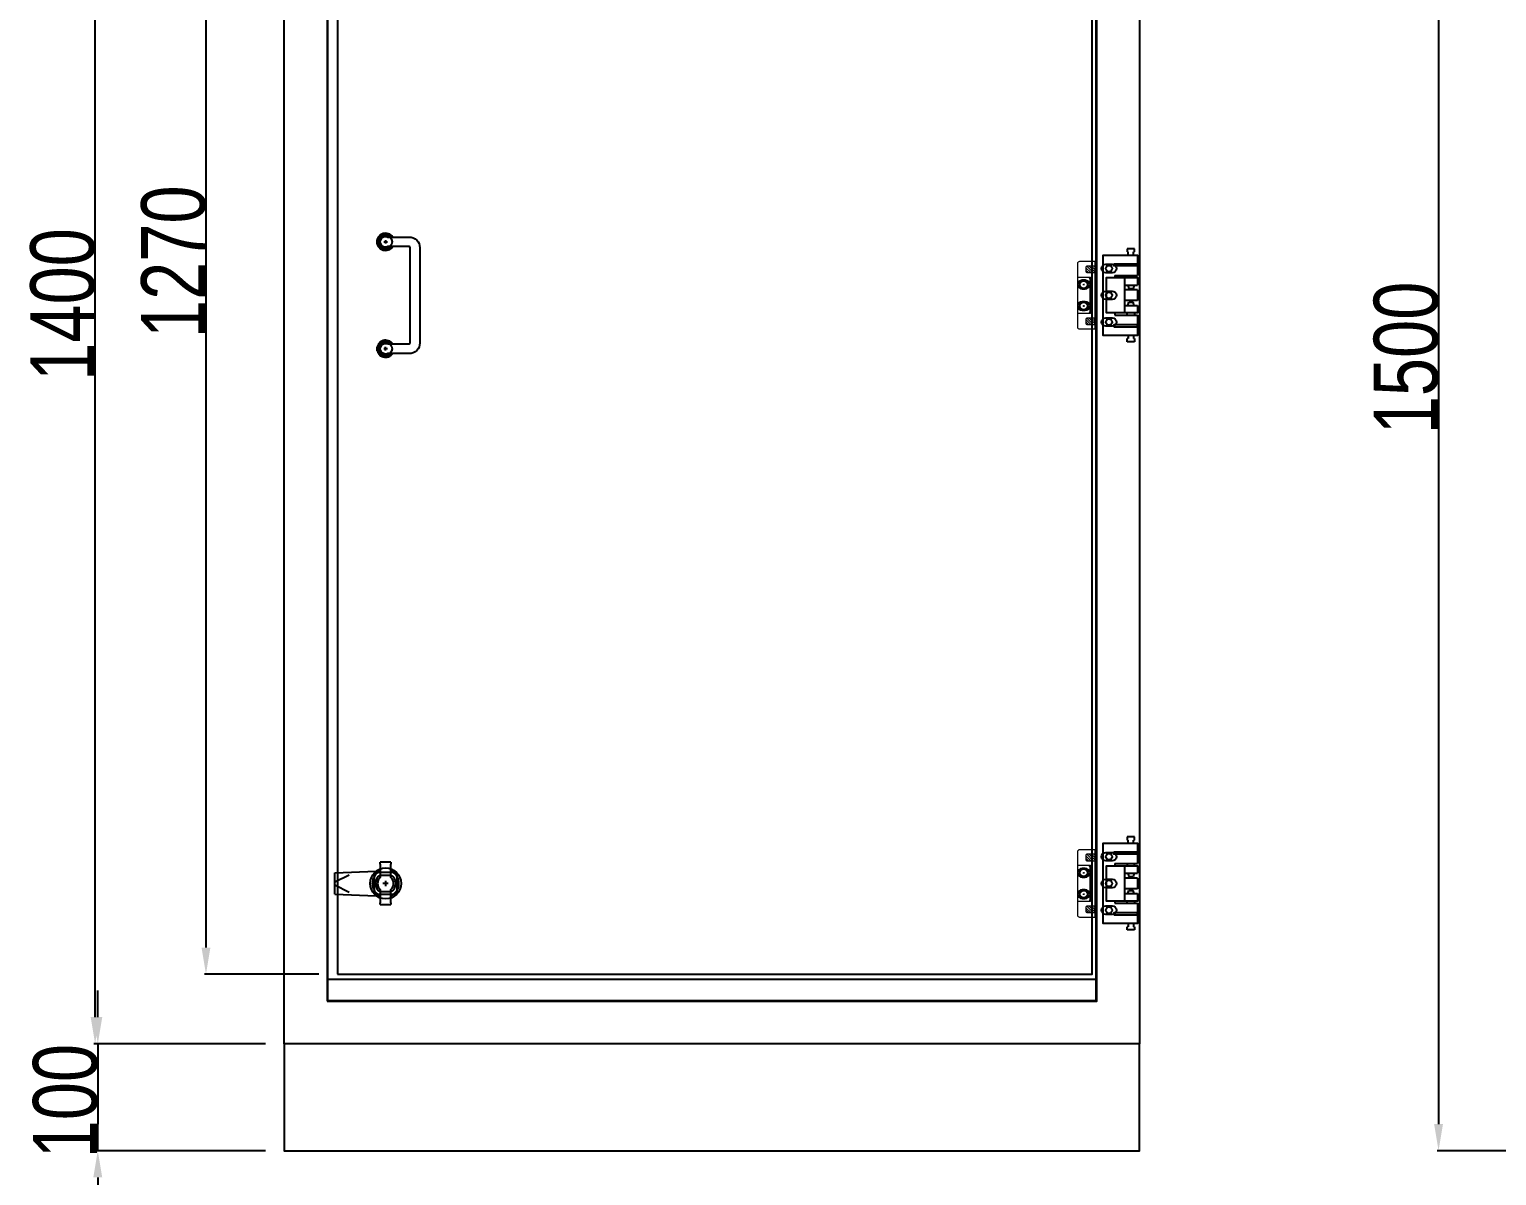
# Model space of a CAD drawing. Header units: inches. Extents: x 21 to 136330, y 8 to 58290.
# Drawn here: x 93970 to 95343, y 17481 to 18553 of the extents above; entities that cross this region are included whole.
import ezdxf

# ---------------------------------------------------------------- set-up
doc = ezdxf.new("R2010")
doc.units = ezdxf.units.IN
doc.header["$MEASUREMENT"] = 0
doc.linetypes.add('HIDDEN2', pattern=[4.7624999999999975, 3.174999999999998, -1.587499999999999])
doc.layers.add('0 TĂNG CỨNG', color=7, linetype='Continuous', lineweight=15)
doc.layers.add('@.0.DM. NÉT CHÍNH', color=7, linetype='Continuous')
doc.layers.add('@.DM. THIẾT BỊ', color=7, linetype='Continuous')
doc.layers.add('@.DM. KÍCH THƯỚC', color=8, linetype='Continuous', transparency=0.2)
doc.layers.add('@.DM. KÍCH THƯỚC @ 1', color=8, linetype='Continuous', transparency=0.2)
doc.styles.add('roman', font='roman.shx', dxfattribs={"width": 0.8})
doc.dimstyles.new('Kích thước Duy Mạnh', dxfattribs={"dimtxt": 30, "dimasz": 25, "dimexe": 1.25, "dimexo": 20, "dimtad": 1, "dimdec": 1, "dimtxsty": 'roman', "dimcen": 2.5, "dimclrd": 8, "dimclre": 8, "dimclrt": 2, "dimadec": 0, "dimazin": 0, "dimtfac": 1, "dimtdec": 1, "dimtix": 1, "dimtmove": 0, "dimatfit": 3, "dimfxl": 1, "dimtfillclr": 1, "dimarcsym": 0})

# ---------------------------------------------------------------- blocks, each defined once
blk = doc.blocks.new('*D1637')
at = {"layer": '@.DM. KÍCH THƯỚC', "color": 8, "lineweight": -2, "transparency": 16777216}
for p, q in [((94240.5718329718, 18939.67411592862), (94133.84799067701, 18939.67411592862)), ((94240.5718329718, 17669.67411592862), (94133.84799067701, 17669.67411592862))]:
    blk.add_line(p, q, dxfattribs=at)
at = {"layer": '@.DM. KÍCH THƯỚC', "lineweight": -2, "transparency": 16777216}
blk.add_line((94135.09799067701, 18914.67411592862), (94135.09799067701, 17694.67411592862), dxfattribs=at)
at = {"layer": '@.DM. KÍCH THƯỚC', "transparency": 16777216}
for points in [[(94130.93132401034, 18914.67411592862), (94139.26465734368, 18914.67411592862), (94135.09799067701, 18939.67411592862)], [(94130.93132401034, 17694.67411592862), (94139.26465734368, 17694.67411592862), (94135.09799067701, 17669.67411592862)]]:
    blk.add_solid(points, dxfattribs=at)
at = {"layer": 'Defpoints', "color": 0, "transparency": 16777216}
for p in [(94260.5718329718, 18939.67411592862), (94135.09799067701, 17669.67411592862), (94260.5718329718, 17669.67411592862)]:
    blk.add_point(p, dxfattribs=at)
at = {"layer": '@.DM. KÍCH THƯỚC', "color": 2, "transparency": 16777216, "insert": (94074.472990677, 18264.67411592861), "char_height": 60, "attachment_point": 1, "rotation": 90, "style": 'roman'}
blk.add_mtext('1270', dxfattribs=at)
blk = doc.blocks.new('*D1638')
at = {"layer": '@.DM. KÍCH THƯỚC', "lineweight": -2, "transparency": 16777216}
for p, q in [((94033.89761212283, 17629.67411592863), (94033.89761212283, 17654.67411592863)), ((94033.89761212283, 17604.67411592863), (94033.89761212283, 17579.67411592863)), ((94033.89761212283, 17579.67411592863), (94033.89761212283, 17529.67411592863)), ((94033.89761212283, 17504.67411592863), (94033.89761212283, 17529.67411592863)), ((94033.89761212283, 17479.67411592863), (94033.89761212283, 17454.67411592863))]:
    blk.add_line(p, q, dxfattribs=at)
at = {"layer": '@.DM. KÍCH THƯỚC', "color": 8, "lineweight": -2, "transparency": 16777216}
for p, q in [((94188.37183297178, 17604.67411592863), (94032.64761212283, 17604.67411592863)), ((94190.84254364992, 17504.67411592863), (94032.64761212283, 17504.67411592863))]:
    blk.add_line(p, q, dxfattribs=at)
at = {"layer": '@.DM. KÍCH THƯỚC', "transparency": 16777216}
for points in [[(94029.73094545616, 17629.67411592863), (94038.0642787895, 17629.67411592863), (94033.89761212283, 17604.67411592863)], [(94029.73094545616, 17479.67411592863), (94038.0642787895, 17479.67411592863), (94033.89761212283, 17504.67411592863)]]:
    blk.add_solid(points, dxfattribs=at)
at = {"layer": 'Defpoints', "color": 0, "transparency": 16777216}
for p in [(94208.37183297178, 17604.67411592863), (94033.89761212283, 17504.67411592863), (94210.84254364992, 17504.67411592863)]:
    blk.add_point(p, dxfattribs=at)
at = {"layer": '@.DM. KÍCH THƯỚC', "color": 2, "transparency": 16777216, "insert": (93973.27261212282, 17497.53125878574), "char_height": 60, "attachment_point": 1, "rotation": 90, "style": 'roman'}
blk.add_mtext('100', dxfattribs=at)
blk = doc.blocks.new('*D1642')
at = {"layer": '@.DM. KÍCH THƯỚC', "color": 8, "lineweight": -2, "transparency": 16777216}
for p, q in [((94188.37183297181, 19004.67411592863), (94030.14013450024, 19004.67411592863)), ((94190.7718329718, 17604.67411592863), (94030.14013450024, 17604.67411592863))]:
    blk.add_line(p, q, dxfattribs=at)
at = {"layer": '@.DM. KÍCH THƯỚC', "lineweight": -2, "transparency": 16777216}
blk.add_line((94031.39013450024, 17629.67411592863), (94031.39013450024, 18979.67411592863), dxfattribs=at)
at = {"layer": '@.DM. KÍCH THƯỚC', "transparency": 16777216}
for points in [[(94027.22346783357, 18979.67411592863), (94035.55680116691, 18979.67411592863), (94031.39013450024, 19004.67411592863)], [(94027.22346783357, 17629.67411592863), (94035.55680116691, 17629.67411592863), (94031.39013450024, 17604.67411592863)]]:
    blk.add_solid(points, dxfattribs=at)
at = {"layer": 'Defpoints', "color": 0, "transparency": 16777216}
for p in [(94031.39013450024, 19004.67411592863), (94208.37183297181, 19004.67411592863), (94210.7718329718, 17604.67411592863)]:
    blk.add_point(p, dxfattribs=at)
at = {"layer": '@.DM. KÍCH THƯỚC', "color": 2, "transparency": 16777216, "insert": (93970.76513450022, 18224.67411592862), "char_height": 60, "attachment_point": 1, "rotation": 90, "style": 'roman'}
blk.add_mtext('1400', dxfattribs=at)
blk = doc.blocks.new('*D1644')
at = {"layer": '@.DM. KÍCH THƯỚC', "color": 8, "lineweight": -2, "transparency": 16777216}
for p, q in [((95384.28317248312, 19004.67411592863), (95286.89307267634, 19004.67411592863)), ((95386.75388316123, 17504.67411592863), (95286.89307267634, 17504.67411592863))]:
    blk.add_line(p, q, dxfattribs=at)
at = {"layer": '@.DM. KÍCH THƯỚC', "lineweight": -2, "transparency": 16777216}
blk.add_line((95288.14307267634, 18979.67411592863), (95288.14307267634, 17529.67411592863), dxfattribs=at)
at = {"layer": '@.DM. KÍCH THƯỚC', "transparency": 16777216}
for points in [[(95283.97640600966, 18979.67411592863), (95292.309739343, 18979.67411592863), (95288.14307267634, 19004.67411592863)], [(95283.97640600966, 17529.67411592863), (95292.309739343, 17529.67411592863), (95288.14307267634, 17504.67411592863)]]:
    blk.add_solid(points, dxfattribs=at)
at = {"layer": 'Defpoints', "color": 0, "transparency": 16777216}
for p in [(95404.28317248312, 19004.67411592863), (95288.14307267634, 17504.67411592863), (95406.75388316123, 17504.67411592863)]:
    blk.add_point(p, dxfattribs=at)
at = {"layer": '@.DM. KÍCH THƯỚC', "color": 2, "transparency": 16777216, "insert": (95227.51807267632, 18174.67411592862), "char_height": 60, "attachment_point": 1, "rotation": 90, "style": 'roman'}
blk.add_mtext('1500', dxfattribs=at)
blk = doc.blocks.new('*U60')
h = blk.add_hatch()
h.set_pattern_fill('ANGLE', color=140, scale=0.1, style=0)
h.set_pattern_definition([(0, (-14333.92484547246, -6471.276466056303), (0, 0.6985000000000001), [0.508, -0.1905]), (90, (-14333.92484547246, -6471.276466056303), (-0.6985000000000001, 4.277078946022132e-17), [0.508, -0.1905])])
edge = h.paths.add_edge_path()
edge.add_line((6.614378277656897, 112.5000000000023), (3.162277660167774, 112.499999999996))
edge.add_arc((-1.719957509749293e-12, 107.9999999999969), 5.499999999999897, 54.90319877240046, 305.0968012275995)
edge.add_line((3.162277660167774, 103.4999999999978), (6.614378277656897, 103.4999999999914))
edge.add_arc((-8.881784197001252e-16, 107.9999999999969), 7.999999999999283, 34.22886632786327, 325.77113367213667, ccw=False)
h = blk.add_hatch()
h.set_pattern_fill('ANGLE', color=140, scale=0.1, style=0)
h.set_pattern_definition([(0, (-14333.92484547246, -6571.276466056303), (0, 0.6985000000000001), [0.508, -0.1905]), (90, (-14333.92484547246, -6571.276466056303), (-0.6985000000000001, 4.277078946022132e-17), [0.508, -0.1905])])
edge = h.paths.add_edge_path()
edge.add_line((6.614378277658716, 12.50000000000233), (3.162277660169593, 12.49999999999596))
edge.add_arc((6.821210263296962e-13, 7.999999999996874), 5.499999999999561, 54.90319877240542, 305.0968012275946)
edge.add_line((3.162277660169593, 3.499999999997783), (6.614378277658716, 3.499999999991417))
edge.add_arc((2.501110429875553e-12, 7.999999999996874), 7.999999999998719, 34.228866327866115, 325.77113367213394, ccw=False)
at = {"color": 140}
for p, q in [((-1.689759819298388, 107.9999999999969), (1.689759819297933, 107.9999999999969)), ((-1.13686837721616e-12, 109.6897598192959), (-1.13686837721616e-12, 106.3102401806996)), ((1.689759819299752, 7.999999999997783), (-1.68975981929475, 7.999999999997783)), ((2.501110429875553e-12, 6.310240180698713), (2.501110429875553e-12, 9.689759819295034))]:
    blk.add_line(p, q, dxfattribs=at)
for points in [[(6.614378277656897, 112.5000000000023), (3.162277660167774, 112.499999999996, 1.924950591149143), (3.162277660167774, 103.4999999999978), (6.614378277656897, 103.4999999999914, -3.247639617252991)], [(2.179449471769431, 12.49999999999596), (22.00000000000068, 12.49999999999596, 0.414213562373095), (23.00000000000068, 13.49999999999778), (22.99999999999886, 102.4999999999969, 0.4142135623730379), (21.99999999999886, 103.4999999999969), (2.179449471769431, 103.4999999999969, -1.595433215948731), (2.179449471769431, 112.4999999999969), (21.99999999999886, 112.4999999999969, -0.4142135623730893), (31.99999999999886, 102.4999999999969), (32.00000000000068, 13.49999999999596, -0.4142135623729885), (22.00000000000068, 3.499999999995964), (2.179449471769431, 3.499999999995964, -1.595433215947328)]]:
    blk.add_lwpolyline(points, format="xyb", close=True, dxfattribs=at)
for points in [[(-1.000000000001137, 113.408326913193), (-1.000000000001137, 112.898979485563)], [(0.9999999999988631, 112.898979485563), (0.9999999999988631, 113.408326913193)], [(-1.000000000001137, 102.5916730868008), (-1.000000000001137, 103.1010205144308)], [(0.9999999999988631, 103.1010205144308), (0.9999999999988631, 102.5916730868008)], [(-1.000000000001137, 13.40832691319298), (-1.000000000001137, 12.89897948556296)], [(-1.000000000001137, 2.591673086800768), (-1.000000000001137, 3.101020514430786)], [(0.9999999999988631, 12.89897948556296), (0.9999999999988631, 13.40832691319298)], [(0.9999999999988631, 3.101020514430786), (0.9999999999988631, 2.591673086800768)]]:
    blk.add_lwpolyline(points, dxfattribs=at)
for centre, radius, start, end in [((-1.13686837721616e-12, 107.9999999999969), 8, 34.22886632784793, 325.7711336721521), ((-1.13686837721616e-12, 107.9999999999969), 5.5, 54.90319877239938, 305.0968012276006), ((2.501110429875553e-12, 7.999999999997783), 8, 34.22886632780683, 325.7711336721932), ((2.501110429875553e-12, 7.999999999997783), 5.5, 54.90319877237136, 305.0968012276286)]:
    blk.add_arc(centre, radius, start, end, dxfattribs=at)
blk = doc.blocks.new('MS722')
at = {"layer": '@.DM. THIẾT BỊ', "color": 4}
for p, q in [((-5, 37.8176882143016), (-5, 39.5)), ((5, 39.5), (-5, 39.5)), ((-5, 37.8176882143016), (-5, 27.25)), ((5, 39.5), (5, 37.8176882143016)), ((5, 27.25), (5, 37.8176882143016)), ((-5, 27.25), (-5, 25.3401699437527)), ((5, 27.25), (-5, 27.25)), ((-5, 14.1598300562473), (-5, 12.25)), ((5, 25.3401699437527), (5, 27.25)), ((5, 12.25), (5, 14.1598300562473)), ((-5, 12.25), (-5, 1.682311785698399)), ((-5, 12.25), (5, 12.25)), ((-5, 0), (-5, 1.682311785698399)), ((-5, 0), (5, 0)), ((5, 1.682311785698399), (5, 12.25)), ((5, 1.682311785698399), (5, 0))]:
    blk.add_line(p, q, dxfattribs=at)
for radius, start, end in [(12.5, 113.5781784794563, 246.4218215205437), (12.5, 293.5781784794563, 66.4218215205437), (7.499999999999999, 131.8103148933638, 228.1896851066361), (7.5, 311.8103148933638, 48.18968510663615)]:
    blk.add_arc((0, 19.75), radius, start, end, dxfattribs=at)
at = {"layer": '@.DM. THIẾT BỊ', "color": 9}
for start, end in [(121.7568638579268, 238.2431361420731), (301.7568638579268, 58.24313614207315)]:
    blk.add_arc((0, 19.75), 9.5, start, end, dxfattribs=at)
blk = doc.blocks.new('KTRONG')
at = {"layer": '@.DM. THIẾT BỊ', "color": 8}
for p, q in [((-47.49999999988358, 10), (-8.87493965390604, 11.46671034500469)), ((-47.49999999988358, -10), (-47.49999999988358, 10)), ((-47.49999999988358, 1.376220337115228), (-34.11467840371188, 8.14073011756409)), ((-47.49999999988358, -1.376220337115228), (-34.11467840371188, -8.140730117680505)), ((-47.49999999988358, -10), (-8.87493965390604, -11.46671034500469))]:
    blk.add_line(p, q, dxfattribs=at)
at = {"layer": '@.DM. THIẾT BỊ', "color": 1, "ltscale": 10}
blk.add_line((0, 2.5), (0, -2.5), dxfattribs=at)
at = {"layer": '@.DM. THIẾT BỊ', "color": 8}
blk.add_lwpolyline([(10.5, 7.5), (10.5, -7.5, -0.414213562373095), (7.5, -10.5), (-7.5, -10.5, -0.414213562373095), (-10.5, -7.5), (-10.5, 7.5, -0.414213562373095), (-7.5, 10.5), (7.5, 10.5, -0.414213562373095)], format="xyb", close=True, dxfattribs=at)
at = {"layer": '@.DM. THIẾT BỊ', "color": 1, "ltscale": 10}
blk.add_lwpolyline([(2.5, 0), (-2.5, 0)], dxfattribs=at)
at = {"layer": '@.DM. THIẾT BỊ', "color": 8}
blk.add_circle((0, 0), 14.4999999998866, dxfattribs=at)
blk.add_blockref('MS722', (0, -19.75), dxfattribs=at)
blk = doc.blocks.new('BL012-FRONT')
at = {"layer": '0 TĂNG CỨNG'}
h = blk.add_hatch(dxfattribs=at)
h.set_pattern_fill('ANSI31', color=2, scale=0.5, angle=90, style=0)
h.set_pattern_definition([(135, (-85095.06188197459, -23179.31246862375), (-1.122532015133644, -1.122532015133644), [])])
edge = h.paths.add_edge_path()
edge.add_line((-0.3500000000058208, 52.74923828499595), (7.25, 52.74923828499595))
edge.add_line((7.25, 52.74923828499595), (7.25, 58.75076171500405))
edge.add_line((7.25, 58.75076171500405), (-0.3500000000058208, 58.75076171500405))
edge.add_arc((-0.3500000000058208, 57.75076171500405), 1, 90, 180)
edge.add_line((-1.350000000005821, 57.75076171500405), (-1.350000000005821, 53.74923828499595))
edge.add_arc((-0.3500000000058208, 53.74923828499595), 1, 180, 270)
h = blk.add_hatch(dxfattribs=at)
h.set_pattern_fill('ANSI31', color=2, scale=0.5, angle=90, style=0)
h.set_pattern_definition([(135, (-85095.06188197459, -23227.81246862373), (-1.122532015133644, -1.122532015133644), [])])
edge = h.paths.add_edge_path()
edge.add_line((-0.3500000000058208, 4.249238285010506), (7.25, 4.249238285010506))
edge.add_line((7.25, 4.249238285010506), (7.25, 10.2507617150186))
edge.add_line((7.25, 10.2507617150186), (-0.3500000000058208, 10.2507617150186))
edge.add_arc((-0.3500000000058208, 9.250761715018598), 1, 90, 180)
edge.add_line((-1.350000000005821, 9.250761715018598), (-1.350000000005821, 5.249238285010506))
edge.add_arc((-0.3500000000058208, 5.249238285010506), 1, 180, 270)
at = {"color": 2, "linetype": 'HIDDEN2'}
blk.add_line((7.25, 4.250000000014552), (7.25, 10.25000000001455), dxfattribs=at)
at = {"layer": '0 TĂNG CỨNG', "color": 8}
for p, q in [((-4.101008270241437, 41.5), (-2.798991729752743, 41.5)), ((-3.44999999999709, 42.15100827024071), (-3.44999999999709, 40.84899172975929)), ((-4.101008270241437, 21.5), (-2.798991729752743, 21.5)), ((-3.44999999999709, 22.15100827024071), (-3.44999999999709, 20.84899172975929))]:
    blk.add_line(p, q, dxfattribs=at)
at = {"layer": '0 TĂNG CỨNG', "color": 1}
blk.add_lwpolyline([(-9.25, 14.54999999999927), (-9.25, 2, 0.414213562373095), (-7.25, 0), (7.25, 0), (7.25, 63), (-7.25, 63, 0.414213562373095), (-9.25, 61), (-9.25, 48.45000000000073), (2.789921814575791, 48.45000000000073), (2.789921814575791, 14.54999999999927)], format="xyb", close=True, dxfattribs=at)
at = {"layer": '0 TĂNG CỨNG', "color": 2}
for points in [[(-0.3500000000058208, 52.74923828499595), (7.25, 52.74923828499595), (7.25, 58.75076171500405), (-0.3500000000058208, 58.75076171500405, 0.414213562373095), (-1.350000000005821, 57.75076171500405), (-1.350000000005821, 53.74923828499595, 0.414213562373095)], [(-0.3500000000058208, 4.249238285010506), (7.25, 4.249238285010506), (7.25, 10.2507617150186), (-0.3500000000058208, 10.2507617150186, 0.414213562373095), (-1.350000000005821, 9.250761715018598), (-1.350000000005821, 5.249238285010506, 0.414213562373095)]]:
    blk.add_lwpolyline(points, format="xyb", close=True, dxfattribs=at)
at = {"layer": '0 TĂNG CỨNG', "color": 22}
blk.add_lwpolyline([(-9.25, 14.75), (0.5500000000029104, 14.75, 0.414213562373095), (2.55000000000291, 16.75), (2.55000000000291, 46.25, 0.414213562373095), (0.5500000000029104, 48.25), (-9.25, 48.25)], format="xyb", close=True, dxfattribs=at)
at = {"layer": '0 TĂNG CỨNG', "color": 61}
for centre in [(-3.44999999999709, 41.50000000000728), (-3.44999999999709, 21.50000000000728)]:
    blk.add_circle(centre, 4, dxfattribs=at)
at = {"layer": '0 TĂNG CỨNG', "color": 8}
for centre in [(-3.44999999999709, 41.5), (-3.44999999999709, 21.5)]:
    blk.add_circle(centre, 3.19999999999709, dxfattribs=at)
blk = doc.blocks.new('HL011-1-6')
at = {"color": 8}
for p, q in [((29.5, 81), (22.5, 81)), ((22.5, 81), (22.5, 78)), ((23.5, 77.99999999999272), (22.5, 78)), ((23.5, 75), (22.5, 75)), ((23.5, 75), (23.5, 78)), ((29.5, 78), (28.5, 77.99999999999272)), ((28.5, 75), (28.5, 78)), ((28.5, 75), (29.5, 75)), ((29.5, 78), (29.5, 81)), ((11, 56), (11, 54)), ((11, 56), (32, 56)), ((22.5, 56), (22.5, 54)), ((29.5, 54), (29.5, 56)), ((20, 54), (20, 21)), ((20, 47), (32, 47)), ((32, 42.5), (20, 42.5)), ((23.10000000000582, 47), (24, 44)), ((24, 44), (28, 44)), ((28.89999999999418, 47), (28, 44)), ((32, 32.5), (20, 32.5)), ((20, 28), (32, 28)), ((23.09999999999127, 28), (24, 31)), ((24, 31), (28, 31)), ((28.90000000000873, 28), (28, 31)), ((11.00000000001455, 21), (11.00000000001455, 19)), ((11, 19), (32, 19)), ((22.5, 19), (22.5, 21)), ((29.5, 21), (29.5, 19)), ((23.5, 0), (22.5, 0)), ((23.5, 0), (23.5, -3)), ((28.5, 0), (28.5, -3)), ((28.5, 0), (29.5, 0)), ((22.5, -6), (22.5, -3)), ((23.5, -2.999999999992724), (22.5, -3)), ((29.5, -6), (22.5, -6)), ((29.5, -3), (28.5, -2.999999999992724)), ((29.5, -3), (29.5, -6))]:
    blk.add_line(p, q, dxfattribs=at)
for points in [[(32, 19), (32, 0), (0, 0), (0, 75), (32, 75), (32, 56)], [(32, 28), (32, 21), (3, 21), (3, 54), (32, 54), (32, 47)], [(32, 42.5), (32, 32.5)]]:
    blk.add_lwpolyline(points, dxfattribs=at)
for points in [[(10, 67), (32, 67), (32, 65), (10, 65)], [(10, 8), (32, 8), (32, 10), (10, 10)]]:
    blk.add_lwpolyline(points, close=True, dxfattribs=at)
for centre in [(5.5, 62.5), (5.5, 37.5), (5.5, 12.5)]:
    blk.add_circle(centre, 3, dxfattribs=at)

msp = doc.modelspace()

# ---------------------------------------------------------------- linework, layer by layer
at = {"layer": '@.0.DM. NÉT CHÍNH'}
for points in [[(94208.37183297178, 19004.67411592862), (95008.37183297178, 19004.67411592862), (95008.37183297178, 17604.67411592862), (94208.37183297178, 17604.67411592862)], [(94248.37183297175, 17644.67411592862), (94968.37183297178, 17644.67411592862), (94968.37183297178, 18964.67411592862), (94248.37183297175, 18964.67411592862)], [(94967.87183297175, 18964.1741159286), (94248.87183297178, 18964.1741159286), (94248.87183297178, 17645.17411592861), (94967.87183297175, 17645.17411592861)], [(94967.87183297175, 18944.1741159286), (94248.87183297178, 18944.1741159286), (94248.87183297178, 17665.17411592861), (94967.87183297175, 17665.17411592861)], [(95008.37183297175, 17604.67411592862), (94208.37183297175, 17604.67411592862), (94208.37183297175, 17504.67411592862), (95008.37183297175, 17504.67411592862)]]:
    msp.add_lwpolyline(points, close=True, dxfattribs=at)
at = {"layer": '@.0.DM. NÉT CHÍNH', "color": 6}
msp.add_lwpolyline([(94258.17183297177, 17669.67411592861), (94964.17183297177, 17669.67411592861), (94964.17183297177, 18939.67411592861), (94258.17183297177, 18939.67411592861)], close=True, dxfattribs=at)
at = {"layer": '@.0.DM. NÉT CHÍNH'}
for points in [[(94982.87183297175, 18325.67411592862), (94976.87183297175, 18325.67411592862, -0.9999999999999999), (94976.87183297175, 18333.67411592862), (94982.87183297175, 18333.67411592862, -0.9999999999999999)], [(94954.67183297177, 18310.67411592861), (94957.67183297177, 18310.67411592861, 0.9999999999999999), (94957.67183297177, 18318.67411592861), (94954.67183297177, 18318.67411592861, 0.9999999999999999)], [(94957.67183297177, 18298.67411592861), (94954.67183297177, 18298.67411592861, 0.9999999999999999), (94954.67183297177, 18290.67411592861), (94957.67183297177, 18290.67411592861, 0.9999999999999999)], [(94982.87183297175, 18300.67411592862), (94976.87183297175, 18300.67411592862, -0.9999999999999999), (94976.87183297175, 18308.67411592862), (94982.87183297175, 18308.67411592862, -0.9999999999999999)], [(94982.87183297175, 18275.67411592862), (94976.87183297175, 18275.67411592862, -0.9999999999999999), (94976.87183297175, 18283.67411592862), (94982.87183297175, 18283.67411592862, -0.9999999999999999)], [(94982.87183297175, 17775.67411592862), (94976.87183297175, 17775.67411592862, -0.9999999999999999), (94976.87183297175, 17783.67411592862), (94982.87183297175, 17783.67411592862, -0.9999999999999999)], [(94310.67183297177, 17744.17411592861), (94295.67183297177, 17744.17411592861, -0.414213562373095), (94292.67183297177, 17747.17411592861), (94292.67183297177, 17762.17411592861, -0.414213562373095), (94295.67183297177, 17765.17411592861), (94310.67183297177, 17765.17411592861, -0.414213562373095), (94313.67183297177, 17762.17411592861), (94313.67183297177, 17747.17411592861, -0.414213562373095)], [(94954.67183297177, 17760.67411592861), (94957.67183297177, 17760.67411592861, 0.9999999999999999), (94957.67183297177, 17768.67411592861), (94954.67183297177, 17768.67411592861, 0.9999999999999999)], [(94954.67183297177, 17740.6741159286), (94957.67183297177, 17740.6741159286, 0.9999999999999999), (94957.67183297177, 17748.6741159286), (94954.67183297177, 17748.6741159286, 0.9999999999999999)], [(94982.87183297175, 17750.67411592862), (94976.87183297175, 17750.67411592862, -0.9999999999999999), (94976.87183297175, 17758.67411592862), (94982.87183297175, 17758.67411592862, -0.9999999999999999)], [(94982.87183297175, 17725.67411592862), (94976.87183297175, 17725.67411592862, -0.9999999999999999), (94976.87183297175, 17733.67411592862), (94982.87183297175, 17733.67411592862, -0.9999999999999999)]]:
    msp.add_lwpolyline(points, format="xyb", close=True, dxfattribs=at)
for centre in [(94303.17183297177, 18354.67411592861), (94303.17183297177, 18254.67411592861)]:
    msp.add_circle(centre, 5.999999999999993, dxfattribs=at)

# ---------------------------------------------------------------- block references
for name, p in [('*U60', (94303.17183297177, 18246.67411592861)), ('KTRONG', (94303.17183297177, 17754.6741159286))]:
    msp.add_blockref(name, p)
at = {"color": 7}
for p in [(94974.37183297175, 18267.17411592862), (94974.37183297175, 17717.17411592862)]:
    msp.add_blockref('HL011-1-6', p, dxfattribs=at)
at = {"color": 2}
for p in [(94959.62183297175, 18273.17411592861), (94959.62183297175, 17723.17411592861)]:
    msp.add_blockref('BL012-FRONT', p, dxfattribs=at)

# ---------------------------------------------------------------- dimensions: what is measured, and where the dimension line sits
at = {"layer": '@.DM. KÍCH THƯỚC @ 1'}
for base, p1, p2, angle, override, picture, middle in [((94031.39013450024, 19004.67411592863), (94210.77183297178, 17604.67411592862), (94208.37183297178, 19004.67411592862), 270, {"dimscale": 1, "dimtxt": 60, "dimclrd": 256, "dimtix": 1, "dimtofl": 0, "dimtmove": 0, "dimatfit": 1}, '*D1642', (94031.39013450022, 18304.67411592862)), ((95288.14307267634, 17504.67411592863), (95404.28317248309, 19004.67411592862), (95406.7538831612, 17504.67411592862), 270, {"dimscale": 1, "dimtxt": 60, "dimclrd": 256, "dimtix": 1, "dimtofl": 0, "dimtmove": 0, "dimatfit": 1}, '*D1644', (95288.14307267632, 18254.67411592862)), ((94135.09799067701, 17669.67411592862), (94260.57183297176, 18939.67411592861), (94260.57183297176, 17669.67411592861), 270, {"dimscale": 1, "dimtxt": 60, "dimclrd": 256, "dimtix": 1, "dimtofl": 0, "dimtmove": 0, "dimatfit": 1}, '*D1637', (94135.097990677, 18344.67411592861)), ((94033.89761212283, 17504.67411592863), (94208.37183297175, 17604.67411592862), (94210.8425436499, 17504.67411592862), 90, {"dimscale": 1, "dimtxt": 60, "dimclrd": 256, "dimtix": 1, "dimtofl": 0, "dimtmove": 0, "dimatfit": 3}, '*D1638', (94033.89761212282, 17554.6741159286))]:
    dim = msp.add_linear_dim(base=base, p1=p1, p2=p2, angle=angle, dimstyle='Kích thước Duy Mạnh', override=override, dxfattribs=at)
    dim.commit()
    dim.dimension.update_dxf_attribs({"geometry": picture, "text_midpoint": middle, "dimtype": 128})

doc.saveas('drawing.dxf')
